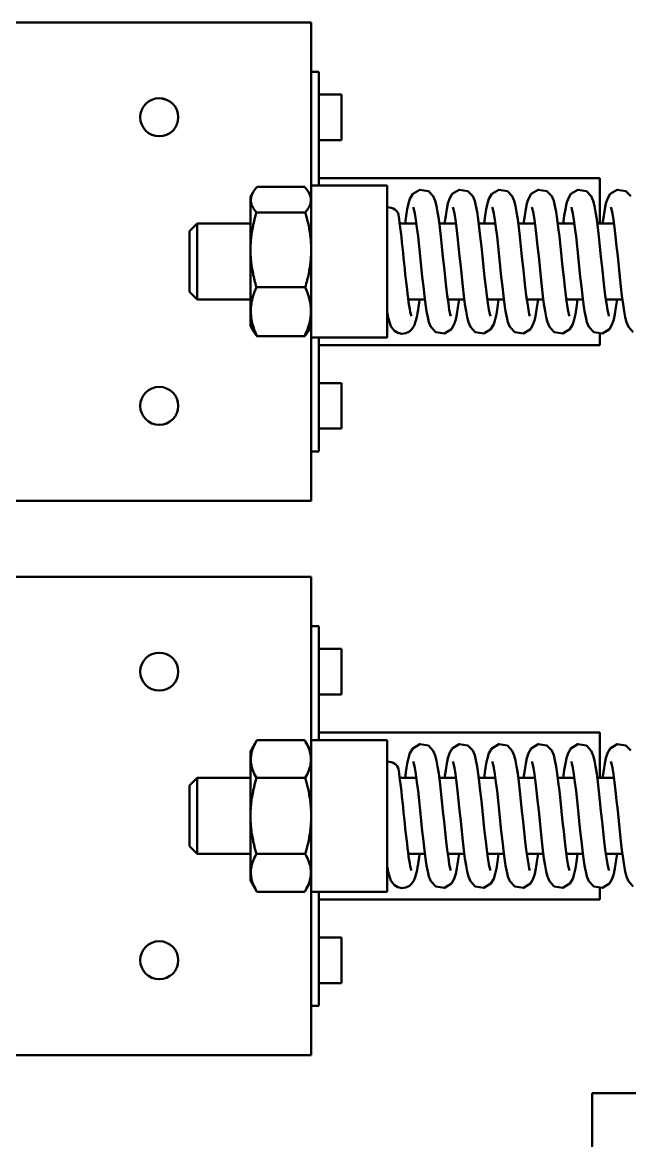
# Model space of a CAD drawing. Header units: millimetres. Extents: x 4915 to 15267, y 4787 to 10268.
# Drawn here: x 6382.2 to 6462.2, y 9028 to 9175.3 of the extents above; entities that cross this region are included whole.
import ezdxf

# ---------------------------------------------------------------- set-up
doc = ezdxf.new("R2010")
doc.units = ezdxf.units.MM
doc.layers.add('外形線', color=7, linetype='Continuous', lineweight=50)

msp = doc.modelspace()

# ---------------------------------------------------------------- linework, layer by layer
at = {"layer": '外形線'}
for p, q in [((6340.03, 9175.28), (6420.24, 9175.28)), ((6420.24, 9175.28), (6420.24, 9152.31)), ((6420.24, 9168.78), (6421.24, 9168.78)), ((6421.24, 9153.78), (6421.24, 9168.78)), ((6424.24, 9165.78), (6421.24, 9165.78)), ((6424.24, 9159.78), (6421.24, 9159.78)), ((6421.24, 9154.78), (6458.24, 9154.78)), ((6458.24, 9148.78), (6458.24, 9154.78)), ((6419.38, 9153.61), (6413.11, 9153.61)), ((6420.25, 9153.78), (6420.25, 9133.78)), ((6430.25, 9153.78), (6420.25, 9153.78)), ((6430.25, 9133.78), (6430.25, 9153.78)), ((6412.24, 9152.3), (6412.6, 9152.92)), ((6420.24, 9152.3), (6419.89, 9152.92)), ((6419.46, 9150.25), (6413.03, 9150.25)), ((6404.24, 9147.78), (6405.24, 9148.78)), ((6412.24, 9148.78), (6405.24, 9148.78)), ((6434.09, 9148.78), (6431.9, 9148.78)), ((6439.29, 9148.78), (6437.1, 9148.78)), ((6444.49, 9148.78), (6442.3, 9148.78)), ((6449.69, 9148.78), (6447.5, 9148.78)), ((6454.89, 9148.78), (6452.7, 9148.78)), ((6460.09, 9148.78), (6457.9, 9148.78)), ((6404.24, 9139.78), (6405.24, 9138.78)), ((6419.46, 9140.41), (6413.03, 9140.41)), ((6412.24, 9138.78), (6405.24, 9138.78)), ((6435.2, 9138.78), (6433.01, 9138.78)), ((6440.4, 9138.78), (6438.21, 9138.78)), ((6445.6, 9138.78), (6443.41, 9138.78)), ((6450.8, 9138.78), (6448.61, 9138.78)), ((6456, 9138.78), (6453.81, 9138.78)), ((6461.2, 9138.78), (6459.01, 9138.78)), ((6412.24, 9135.3), (6412.7, 9134.52)), ((6420.24, 9135.3), (6419.79, 9134.52)), ((6420.24, 9135.3), (6420.24, 9112.28)), ((6419.38, 9133.94), (6413.11, 9133.94)), ((6458.24, 9132.78), (6458.24, 9134.28)), ((6430.25, 9133.78), (6420.25, 9133.78)), ((6421.24, 9118.78), (6421.24, 9133.78)), ((6458.24, 9132.78), (6421.24, 9132.78)), ((6421.24, 9127.78), (6424.24, 9127.78)), ((6421.24, 9121.78), (6424.24, 9121.78)), ((6420.24, 9118.78), (6421.24, 9118.78)), ((6420.24, 9112.28), (6340.03, 9112.28)), ((6340.03, 9102.28), (6420.24, 9102.28)), ((6420.24, 9102.28), (6420.24, 9079.28)), ((6420.24, 9095.78), (6421.24, 9095.78)), ((6421.24, 9080.78), (6421.24, 9095.78)), ((6424.24, 9092.78), (6421.24, 9092.78)), ((6424.24, 9086.78), (6421.24, 9086.78)), ((6421.24, 9081.78), (6458.24, 9081.78)), ((6458.24, 9075.78), (6458.24, 9081.78)), ((6412.24, 9079.28), (6413.06, 9080.68)), ((6419.38, 9080.78), (6413.11, 9080.78)), ((6420.24, 9079.28), (6419.43, 9080.68)), ((6420.25, 9080.78), (6420.25, 9060.78)), ((6430.25, 9080.78), (6420.25, 9080.78)), ((6430.25, 9060.78), (6430.25, 9080.78)), ((6404.24, 9074.78), (6405.24, 9075.78)), ((6412.24, 9075.78), (6405.24, 9075.78)), ((6419.46, 9075.78), (6413.03, 9075.78)), ((6434.09, 9075.78), (6431.9, 9075.78)), ((6439.29, 9075.78), (6437.1, 9075.78)), ((6444.49, 9075.78), (6442.3, 9075.78)), ((6449.69, 9075.78), (6447.5, 9075.78)), ((6454.89, 9075.78), (6452.7, 9075.78)), ((6460.09, 9075.78), (6457.9, 9075.78)), ((6404.24, 9066.78), (6405.24, 9065.78)), ((6412.24, 9065.78), (6405.24, 9065.78)), ((6419.46, 9065.78), (6413.03, 9065.78)), ((6435.2, 9065.78), (6433.01, 9065.78)), ((6440.4, 9065.78), (6438.21, 9065.78)), ((6445.6, 9065.78), (6443.41, 9065.78)), ((6450.8, 9065.78), (6448.61, 9065.78)), ((6456, 9065.78), (6453.81, 9065.78)), ((6461.2, 9065.78), (6459.01, 9065.78)), ((6412.24, 9062.28), (6413.06, 9060.87)), ((6420.24, 9062.28), (6419.43, 9060.87)), ((6420.24, 9062.27), (6420.24, 9039.28)), ((6419.38, 9060.78), (6413.11, 9060.78)), ((6430.25, 9060.78), (6420.25, 9060.78)), ((6421.24, 9045.78), (6421.24, 9060.78)), ((6458.24, 9059.78), (6458.24, 9061.28)), ((6458.24, 9059.78), (6421.24, 9059.78)), ((6421.24, 9054.78), (6424.24, 9054.78)), ((6421.24, 9048.78), (6424.24, 9048.78)), ((6420.24, 9045.78), (6421.24, 9045.78)), ((6420.24, 9039.28), (6340.03, 9039.28)), ((6457.24, 9034.28), (6595.24, 9034.28)), ((6457.24, 9014.24), (6457.24, 9034.28)), ((6457.24, 9034.28), (6457.24, 9014.24))]:
    msp.add_line(p, q, dxfattribs=at).dxf.unprotected_set("ltscale", 0)
for points in [[(6413.11, 9153.61), (6412.97, 9153.45), (6412.85, 9153.3), (6412.74, 9153.15), (6412.65, 9153), (6412.56, 9152.86), (6412.49, 9152.72), (6412.43, 9152.58), (6412.38, 9152.45), (6412.34, 9152.31), (6412.32, 9152.18), (6412.3, 9152.05), (6412.29, 9151.92), (6412.29, 9151.79), (6412.31, 9151.66), (6412.33, 9151.53), (6412.36, 9151.4), (6412.4, 9151.26), (6412.46, 9151.13), (6412.52, 9150.99), (6412.6, 9150.85), (6412.69, 9150.71), (6412.79, 9150.56), (6412.9, 9150.4), (6413.03, 9150.25)], [(6419.46, 9150.25), (6419.59, 9150.4), (6419.7, 9150.56), (6419.8, 9150.71), (6419.89, 9150.85), (6419.97, 9150.99), (6420.03, 9151.13), (6420.09, 9151.26), (6420.13, 9151.4), (6420.16, 9151.53), (6420.18, 9151.66), (6420.2, 9151.79), (6420.2, 9151.92), (6420.19, 9152.05), (6420.17, 9152.18), (6420.14, 9152.31), (6420.1, 9152.45), (6420.06, 9152.58), (6420, 9152.72), (6419.92, 9152.86), (6419.84, 9153), (6419.74, 9153.15), (6419.64, 9153.3), (6419.51, 9153.45), (6419.38, 9153.61)], [(6432.6, 9148.78), (6432.75, 9149.8), (6432.89, 9150.68), (6433.04, 9151.41), (6433.24, 9152.04), (6433.61, 9152.68), (6434.52, 9153.24), (6435.67, 9153.05), (6436.3, 9152.37), (6436.56, 9151.76), (6436.73, 9151.1), (6436.88, 9150.3), (6437.02, 9149.36), (6437.16, 9148.27), (6437.3, 9147.06), (6437.44, 9145.77), (6437.58, 9144.42), (6437.72, 9143.06), (6437.87, 9141.73), (6438.01, 9140.46), (6438.15, 9139.3), (6438.29, 9138.28), (6438.42, 9137.44), (6438.55, 9136.85), (6438.62, 9136.6)], [(6437.8, 9148.78), (6437.95, 9149.8), (6438.09, 9150.68), (6438.24, 9151.41), (6438.44, 9152.04), (6438.81, 9152.68), (6439.72, 9153.24), (6440.86, 9153.05), (6441.5, 9152.38), (6441.76, 9151.77), (6441.92, 9151.11), (6442.07, 9150.31), (6442.22, 9149.36), (6442.36, 9148.27), (6442.5, 9147.07), (6442.64, 9145.77), (6442.78, 9144.43), (6442.92, 9143.07), (6443.07, 9141.73), (6443.21, 9140.46), (6443.35, 9139.3), (6443.48, 9138.28), (6443.62, 9137.45), (6443.75, 9136.85), (6443.82, 9136.6)], [(6443, 9148.78), (6443.15, 9149.8), (6443.29, 9150.68), (6443.44, 9151.41), (6443.64, 9152.04), (6444.01, 9152.68), (6444.92, 9153.24), (6446.07, 9153.05), (6446.7, 9152.37), (6446.96, 9151.76), (6447.13, 9151.1), (6447.28, 9150.3), (6447.42, 9149.36), (6447.56, 9148.27), (6447.7, 9147.06), (6447.84, 9145.77), (6447.98, 9144.42), (6448.12, 9143.06), (6448.27, 9141.73), (6448.41, 9140.46), (6448.55, 9139.3), (6448.69, 9138.28), (6448.82, 9137.44), (6448.95, 9136.85), (6449.02, 9136.6)], [(6448.2, 9148.78), (6448.35, 9149.8), (6448.49, 9150.68), (6448.64, 9151.41), (6448.84, 9152.04), (6449.21, 9152.68), (6450.12, 9153.24), (6451.26, 9153.05), (6451.9, 9152.38), (6452.16, 9151.77), (6452.32, 9151.11), (6452.47, 9150.31), (6452.62, 9149.36), (6452.76, 9148.27), (6452.9, 9147.07), (6453.04, 9145.77), (6453.18, 9144.43), (6453.32, 9143.07), (6453.47, 9141.73), (6453.61, 9140.46), (6453.75, 9139.3), (6453.88, 9138.28), (6454.02, 9137.45), (6454.15, 9136.85), (6454.22, 9136.6)], [(6453.4, 9148.78), (6453.55, 9149.8), (6453.69, 9150.68), (6453.84, 9151.41), (6454.04, 9152.04), (6454.41, 9152.68), (6455.32, 9153.24), (6456.47, 9153.05), (6457.1, 9152.37), (6457.36, 9151.76), (6457.53, 9151.1), (6457.68, 9150.3), (6457.82, 9149.36), (6457.96, 9148.27), (6458.1, 9147.06), (6458.24, 9145.77), (6458.38, 9144.42), (6458.52, 9143.06), (6458.67, 9141.73), (6458.81, 9140.46), (6458.95, 9139.3), (6459.09, 9138.28), (6459.22, 9137.44), (6459.35, 9136.85), (6459.42, 9136.6)], [(6458.6, 9148.78), (6458.75, 9149.8), (6458.89, 9150.68), (6459.04, 9151.41), (6459.24, 9152.04), (6459.61, 9152.68), (6460.52, 9153.24), (6461.66, 9153.05), (6462.3, 9152.38)], [(6413.03, 9150.25), (6412.96, 9150.01), (6412.9, 9149.78), (6412.84, 9149.55), (6412.78, 9149.33), (6412.72, 9149.11), (6412.67, 9148.89), (6412.62, 9148.68), (6412.58, 9148.47), (6412.54, 9148.26), (6412.5, 9148.05), (6412.46, 9147.85), (6412.43, 9147.65), (6412.4, 9147.45), (6412.37, 9147.25), (6412.35, 9147.05), (6412.33, 9146.86), (6412.31, 9146.66), (6412.29, 9146.47), (6412.28, 9146.28), (6412.27, 9146.09), (6412.26, 9145.9), (6412.25, 9145.71), (6412.25, 9145.52), (6412.25, 9145.33)], [(6420.25, 9145.33), (6420.24, 9145.52), (6420.24, 9145.71), (6420.23, 9145.9), (6420.22, 9146.09), (6420.21, 9146.28), (6420.2, 9146.47), (6420.18, 9146.66), (6420.16, 9146.86), (6420.14, 9147.05), (6420.12, 9147.25), (6420.09, 9147.45), (6420.06, 9147.65), (6420.03, 9147.85), (6419.99, 9148.05), (6419.95, 9148.26), (6419.91, 9148.47), (6419.87, 9148.68), (6419.82, 9148.89), (6419.77, 9149.11), (6419.71, 9149.33), (6419.65, 9149.55), (6419.59, 9149.78), (6419.53, 9150.01), (6419.46, 9150.25)], [(6439.7, 9138.78), (6439.55, 9137.75), (6439.41, 9136.87), (6439.26, 9136.14), (6439.06, 9135.52), (6438.69, 9134.87), (6437.78, 9134.31), (6436.63, 9134.5), (6436, 9135.18), (6435.74, 9135.79), (6435.58, 9136.45), (6435.43, 9137.24), (6435.28, 9138.19), (6435.14, 9139.28), (6435, 9140.48), (6434.86, 9141.78), (6434.72, 9143.12), (6434.58, 9144.48), (6434.44, 9145.82), (6434.3, 9147.09), (6434.16, 9148.25), (6434.02, 9149.27), (6433.88, 9150.1), (6433.76, 9150.7), (6433.68, 9150.95)], [(6444.9, 9138.78), (6444.75, 9137.75), (6444.61, 9136.87), (6444.46, 9136.14), (6444.26, 9135.52), (6443.89, 9134.87), (6442.98, 9134.31), (6441.83, 9134.5), (6441.2, 9135.18), (6440.94, 9135.79), (6440.78, 9136.45), (6440.63, 9137.24), (6440.48, 9138.19), (6440.34, 9139.28), (6440.2, 9140.48), (6440.06, 9141.78), (6439.92, 9143.12), (6439.78, 9144.48), (6439.64, 9145.82), (6439.5, 9147.09), (6439.36, 9148.25), (6439.22, 9149.27), (6439.08, 9150.1), (6438.96, 9150.7), (6438.88, 9150.95)], [(6450.1, 9138.78), (6449.95, 9137.75), (6449.81, 9136.87), (6449.66, 9136.14), (6449.46, 9135.52), (6449.09, 9134.87), (6448.18, 9134.31), (6447.03, 9134.5), (6446.4, 9135.18), (6446.14, 9135.79), (6445.98, 9136.45), (6445.83, 9137.24), (6445.68, 9138.19), (6445.54, 9139.28), (6445.4, 9140.48), (6445.26, 9141.78), (6445.12, 9143.12), (6444.98, 9144.48), (6444.84, 9145.82), (6444.7, 9147.09), (6444.56, 9148.25), (6444.42, 9149.27), (6444.28, 9150.1), (6444.16, 9150.7), (6444.08, 9150.95)], [(6455.3, 9138.78), (6455.15, 9137.75), (6455.01, 9136.87), (6454.86, 9136.14), (6454.66, 9135.52), (6454.29, 9134.87), (6453.38, 9134.31), (6452.23, 9134.5), (6451.6, 9135.18), (6451.34, 9135.79), (6451.18, 9136.45), (6451.03, 9137.24), (6450.88, 9138.19), (6450.74, 9139.28), (6450.6, 9140.48), (6450.46, 9141.78), (6450.32, 9143.12), (6450.18, 9144.48), (6450.04, 9145.82), (6449.9, 9147.09), (6449.76, 9148.25), (6449.62, 9149.27), (6449.48, 9150.1), (6449.36, 9150.7), (6449.28, 9150.95)], [(6460.5, 9138.78), (6460.35, 9137.75), (6460.21, 9136.87), (6460.06, 9136.14), (6459.86, 9135.52), (6459.49, 9134.87), (6458.58, 9134.31), (6457.43, 9134.5), (6456.8, 9135.18), (6456.54, 9135.79), (6456.38, 9136.45), (6456.23, 9137.24), (6456.08, 9138.19), (6455.94, 9139.28), (6455.8, 9140.48), (6455.66, 9141.78), (6455.52, 9143.12), (6455.38, 9144.48), (6455.24, 9145.82), (6455.1, 9147.09), (6454.96, 9148.25), (6454.82, 9149.27), (6454.68, 9150.1), (6454.56, 9150.7), (6454.48, 9150.95)], [(6462.63, 9134.5), (6462, 9135.18), (6461.74, 9135.79), (6461.58, 9136.45), (6461.43, 9137.24), (6461.28, 9138.19), (6461.14, 9139.28), (6461, 9140.48), (6460.86, 9141.78), (6460.72, 9143.12), (6460.58, 9144.48), (6460.44, 9145.82), (6460.3, 9147.09), (6460.16, 9148.25), (6460.02, 9149.27), (6459.88, 9150.1), (6459.76, 9150.7), (6459.68, 9150.95)], [(6431.73, 9149.93), (6431.81, 9149.42), (6431.88, 9148.87), (6431.96, 9148.28), (6432.03, 9147.66), (6432.11, 9147.02), (6432.18, 9146.34), (6432.26, 9145.65), (6432.33, 9144.95), (6432.4, 9144.24), (6432.48, 9143.53), (6432.55, 9142.82), (6432.62, 9142.12), (6432.7, 9141.43), (6432.77, 9140.76), (6432.85, 9140.12), (6432.92, 9139.52), (6432.99, 9138.95), (6433.06, 9138.42), (6433.14, 9137.94), (6433.21, 9137.52), (6433.28, 9137.16), (6433.34, 9136.87), (6433.39, 9136.68), (6433.42, 9136.6)], [(6412.25, 9145.33), (6412.25, 9145.14), (6412.25, 9144.95), (6412.26, 9144.76), (6412.27, 9144.57), (6412.28, 9144.38), (6412.29, 9144.18), (6412.31, 9143.99), (6412.33, 9143.8), (6412.35, 9143.6), (6412.37, 9143.41), (6412.4, 9143.21), (6412.43, 9143.01), (6412.46, 9142.81), (6412.5, 9142.6), (6412.54, 9142.4), (6412.58, 9142.19), (6412.62, 9141.98), (6412.67, 9141.76), (6412.72, 9141.55), (6412.78, 9141.33), (6412.84, 9141.1), (6412.9, 9140.88), (6412.96, 9140.64), (6413.03, 9140.41)], [(6419.46, 9140.41), (6419.53, 9140.64), (6419.59, 9140.88), (6419.65, 9141.1), (6419.71, 9141.33), (6419.77, 9141.55), (6419.82, 9141.76), (6419.87, 9141.98), (6419.91, 9142.19), (6419.95, 9142.4), (6419.99, 9142.6), (6420.03, 9142.81), (6420.06, 9143.01), (6420.09, 9143.21), (6420.12, 9143.41), (6420.14, 9143.6), (6420.16, 9143.8), (6420.18, 9143.99), (6420.2, 9144.18), (6420.21, 9144.38), (6420.22, 9144.57), (6420.23, 9144.76), (6420.24, 9144.95), (6420.24, 9145.14), (6420.25, 9145.33)], [(6413.03, 9140.41), (6412.9, 9140.11), (6412.79, 9139.81), (6412.69, 9139.53), (6412.6, 9139.25), (6412.52, 9138.98), (6412.46, 9138.71), (6412.4, 9138.45), (6412.36, 9138.2), (6412.33, 9137.94), (6412.31, 9137.69), (6412.29, 9137.44), (6412.29, 9137.19), (6412.3, 9136.94), (6412.32, 9136.69), (6412.35, 9136.44), (6412.38, 9136.18), (6412.43, 9135.92), (6412.49, 9135.66), (6412.56, 9135.39), (6412.65, 9135.12), (6412.74, 9134.84), (6412.85, 9134.55), (6412.97, 9134.25), (6413.11, 9133.94)], [(6419.38, 9133.94), (6419.51, 9134.25), (6419.64, 9134.55), (6419.75, 9134.84), (6419.84, 9135.12), (6419.92, 9135.39), (6420, 9135.66), (6420.06, 9135.92), (6420.11, 9136.18), (6420.14, 9136.44), (6420.17, 9136.69), (6420.19, 9136.94), (6420.2, 9137.19), (6420.2, 9137.44), (6420.18, 9137.69), (6420.16, 9137.94), (6420.13, 9138.2), (6420.09, 9138.45), (6420.03, 9138.71), (6419.97, 9138.98), (6419.89, 9139.25), (6419.8, 9139.53), (6419.7, 9139.81), (6419.59, 9140.11), (6419.46, 9140.41)], [(6434.5, 9138.78), (6434.43, 9138.29), (6434.37, 9137.84), (6434.3, 9137.41), (6434.23, 9137.02), (6434.17, 9136.66), (6434.1, 9136.33), (6434.03, 9136.03), (6433.94, 9135.74), (6433.84, 9135.47), (6433.71, 9135.19), (6433.5, 9134.88), (6433.17, 9134.57), (6432.7, 9134.34), (6432.16, 9134.28), (6431.64, 9134.4), (6431.21, 9134.66), (6430.92, 9134.98), (6430.74, 9135.28), (6430.62, 9135.55), (6430.53, 9135.83), (6430.45, 9136.12), (6430.38, 9136.42), (6430.31, 9136.76), (6430.25, 9137.13)], [(6413.11, 9133.94), (6413.09, 9133.96), (6413.07, 9133.99), (6413.05, 9134.02), (6413.03, 9134.04), (6413.01, 9134.07), (6412.99, 9134.09), (6412.97, 9134.12), (6412.95, 9134.14), (6412.93, 9134.17), (6412.91, 9134.19), (6412.9, 9134.21), (6412.88, 9134.24), (6412.86, 9134.26), (6412.84, 9134.29), (6412.83, 9134.31), (6412.81, 9134.34), (6412.8, 9134.36), (6412.78, 9134.38), (6412.77, 9134.41), (6412.75, 9134.43), (6412.74, 9134.45), (6412.72, 9134.48), (6412.71, 9134.5), (6412.7, 9134.52)], [(6419.79, 9134.52), (6419.78, 9134.5), (6419.76, 9134.48), (6419.75, 9134.45), (6419.74, 9134.43), (6419.72, 9134.41), (6419.71, 9134.38), (6419.69, 9134.36), (6419.68, 9134.33), (6419.66, 9134.31), (6419.64, 9134.29), (6419.63, 9134.26), (6419.61, 9134.24), (6419.59, 9134.21), (6419.57, 9134.19), (6419.56, 9134.16), (6419.54, 9134.14), (6419.52, 9134.12), (6419.5, 9134.09), (6419.48, 9134.07), (6419.46, 9134.04), (6419.44, 9134.01), (6419.42, 9133.99), (6419.4, 9133.96), (6419.38, 9133.94)], [(6413.11, 9080.78), (6412.97, 9080.54), (6412.85, 9080.31), (6412.74, 9080.08), (6412.65, 9079.86), (6412.56, 9079.65), (6412.49, 9079.45), (6412.43, 9079.24), (6412.38, 9079.04), (6412.35, 9078.85), (6412.32, 9078.65), (6412.3, 9078.46), (6412.29, 9078.26), (6412.29, 9078.07), (6412.31, 9077.88), (6412.33, 9077.68), (6412.36, 9077.48), (6412.4, 9077.29), (6412.46, 9077.09), (6412.52, 9076.88), (6412.6, 9076.67), (6412.69, 9076.46), (6412.79, 9076.24), (6412.9, 9076.01), (6413.03, 9075.78)], [(6419.46, 9075.78), (6419.59, 9076.01), (6419.7, 9076.24), (6419.8, 9076.46), (6419.89, 9076.67), (6419.97, 9076.88), (6420.03, 9077.09), (6420.09, 9077.29), (6420.13, 9077.48), (6420.16, 9077.68), (6420.18, 9077.88), (6420.2, 9078.07), (6420.2, 9078.26), (6420.19, 9078.46), (6420.17, 9078.65), (6420.14, 9078.85), (6420.1, 9079.04), (6420.06, 9079.24), (6420, 9079.45), (6419.92, 9079.65), (6419.84, 9079.86), (6419.75, 9080.08), (6419.64, 9080.31), (6419.51, 9080.54), (6419.38, 9080.78)], [(6432.6, 9075.78), (6432.75, 9076.8), (6432.89, 9077.68), (6433.04, 9078.41), (6433.24, 9079.04), (6433.61, 9079.68), (6434.52, 9080.24), (6435.67, 9080.05), (6436.3, 9079.37), (6436.56, 9078.76), (6436.73, 9078.1), (6436.88, 9077.3), (6437.02, 9076.36), (6437.16, 9075.27), (6437.3, 9074.06), (6437.44, 9072.77), (6437.58, 9071.42), (6437.72, 9070.06), (6437.87, 9068.73), (6438.01, 9067.46), (6438.15, 9066.3), (6438.29, 9065.28), (6438.42, 9064.44), (6438.55, 9063.85), (6438.62, 9063.6)], [(6437.8, 9075.78), (6437.95, 9076.8), (6438.09, 9077.68), (6438.24, 9078.41), (6438.44, 9079.04), (6438.81, 9079.68), (6439.72, 9080.24), (6440.86, 9080.05), (6441.5, 9079.38), (6441.76, 9078.77), (6441.92, 9078.11), (6442.07, 9077.31), (6442.22, 9076.36), (6442.36, 9075.27), (6442.5, 9074.07), (6442.64, 9072.77), (6442.78, 9071.43), (6442.92, 9070.07), (6443.07, 9068.73), (6443.21, 9067.46), (6443.35, 9066.3), (6443.48, 9065.28), (6443.62, 9064.45), (6443.75, 9063.85), (6443.82, 9063.6)], [(6443, 9075.78), (6443.15, 9076.8), (6443.29, 9077.68), (6443.44, 9078.41), (6443.64, 9079.04), (6444.01, 9079.68), (6444.92, 9080.24), (6446.07, 9080.05), (6446.7, 9079.37), (6446.96, 9078.76), (6447.13, 9078.1), (6447.28, 9077.3), (6447.42, 9076.36), (6447.56, 9075.27), (6447.7, 9074.06), (6447.84, 9072.77), (6447.98, 9071.42), (6448.12, 9070.06), (6448.27, 9068.73), (6448.41, 9067.46), (6448.55, 9066.3), (6448.69, 9065.28), (6448.82, 9064.44), (6448.95, 9063.85), (6449.02, 9063.6)], [(6448.2, 9075.78), (6448.35, 9076.8), (6448.49, 9077.68), (6448.64, 9078.41), (6448.84, 9079.04), (6449.21, 9079.68), (6450.12, 9080.24), (6451.26, 9080.05), (6451.9, 9079.38), (6452.16, 9078.77), (6452.32, 9078.11), (6452.47, 9077.31), (6452.62, 9076.36), (6452.76, 9075.27), (6452.9, 9074.07), (6453.04, 9072.77), (6453.18, 9071.43), (6453.32, 9070.07), (6453.47, 9068.73), (6453.61, 9067.46), (6453.75, 9066.3), (6453.88, 9065.28), (6454.02, 9064.45), (6454.15, 9063.85), (6454.22, 9063.6)], [(6453.4, 9075.78), (6453.55, 9076.8), (6453.69, 9077.68), (6453.84, 9078.41), (6454.04, 9079.04), (6454.41, 9079.68), (6455.32, 9080.24), (6456.47, 9080.05), (6457.1, 9079.37), (6457.36, 9078.76), (6457.53, 9078.1), (6457.68, 9077.3), (6457.82, 9076.36), (6457.96, 9075.27), (6458.1, 9074.06), (6458.24, 9072.77), (6458.38, 9071.42), (6458.52, 9070.06), (6458.67, 9068.73), (6458.81, 9067.46), (6458.95, 9066.3), (6459.09, 9065.28), (6459.22, 9064.44), (6459.35, 9063.85), (6459.42, 9063.6)], [(6458.6, 9075.78), (6458.75, 9076.8), (6458.89, 9077.68), (6459.04, 9078.41), (6459.24, 9079.04), (6459.61, 9079.68), (6460.52, 9080.24), (6461.66, 9080.05), (6462.3, 9079.38)], [(6439.7, 9065.78), (6439.55, 9064.75), (6439.41, 9063.87), (6439.26, 9063.14), (6439.06, 9062.52), (6438.69, 9061.87), (6437.78, 9061.31), (6436.63, 9061.5), (6436, 9062.18), (6435.74, 9062.79), (6435.58, 9063.45), (6435.43, 9064.24), (6435.28, 9065.19), (6435.14, 9066.28), (6435, 9067.48), (6434.86, 9068.78), (6434.72, 9070.12), (6434.58, 9071.48), (6434.44, 9072.82), (6434.3, 9074.09), (6434.16, 9075.25), (6434.02, 9076.27), (6433.88, 9077.1), (6433.76, 9077.7), (6433.68, 9077.95)], [(6444.9, 9065.78), (6444.75, 9064.75), (6444.61, 9063.87), (6444.46, 9063.14), (6444.26, 9062.52), (6443.89, 9061.87), (6442.98, 9061.31), (6441.83, 9061.5), (6441.2, 9062.18), (6440.94, 9062.79), (6440.78, 9063.45), (6440.63, 9064.24), (6440.48, 9065.19), (6440.34, 9066.28), (6440.2, 9067.48), (6440.06, 9068.78), (6439.92, 9070.12), (6439.78, 9071.48), (6439.64, 9072.82), (6439.5, 9074.09), (6439.36, 9075.25), (6439.22, 9076.27), (6439.08, 9077.1), (6438.96, 9077.7), (6438.88, 9077.95)], [(6450.1, 9065.78), (6449.95, 9064.75), (6449.81, 9063.87), (6449.66, 9063.14), (6449.46, 9062.52), (6449.09, 9061.87), (6448.18, 9061.31), (6447.03, 9061.5), (6446.4, 9062.18), (6446.14, 9062.79), (6445.98, 9063.45), (6445.83, 9064.24), (6445.68, 9065.19), (6445.54, 9066.28), (6445.4, 9067.48), (6445.26, 9068.78), (6445.12, 9070.12), (6444.98, 9071.48), (6444.84, 9072.82), (6444.7, 9074.09), (6444.56, 9075.25), (6444.42, 9076.27), (6444.28, 9077.1), (6444.16, 9077.7), (6444.08, 9077.95)], [(6455.3, 9065.78), (6455.15, 9064.75), (6455.01, 9063.87), (6454.86, 9063.14), (6454.66, 9062.52), (6454.29, 9061.87), (6453.38, 9061.31), (6452.23, 9061.5), (6451.6, 9062.18), (6451.34, 9062.79), (6451.18, 9063.45), (6451.03, 9064.24), (6450.88, 9065.19), (6450.74, 9066.28), (6450.6, 9067.48), (6450.46, 9068.78), (6450.32, 9070.12), (6450.18, 9071.48), (6450.04, 9072.82), (6449.9, 9074.09), (6449.76, 9075.25), (6449.62, 9076.27), (6449.48, 9077.1), (6449.36, 9077.7), (6449.28, 9077.95)], [(6460.5, 9065.78), (6460.35, 9064.75), (6460.21, 9063.87), (6460.06, 9063.14), (6459.86, 9062.52), (6459.49, 9061.87), (6458.58, 9061.31), (6457.43, 9061.5), (6456.8, 9062.18), (6456.54, 9062.79), (6456.38, 9063.45), (6456.23, 9064.24), (6456.08, 9065.19), (6455.94, 9066.28), (6455.8, 9067.48), (6455.66, 9068.78), (6455.52, 9070.12), (6455.38, 9071.48), (6455.24, 9072.82), (6455.1, 9074.09), (6454.96, 9075.25), (6454.82, 9076.27), (6454.68, 9077.1), (6454.56, 9077.7), (6454.48, 9077.95)], [(6462.63, 9061.5), (6462, 9062.18), (6461.74, 9062.79), (6461.58, 9063.45), (6461.43, 9064.24), (6461.28, 9065.19), (6461.14, 9066.28), (6461, 9067.48), (6460.86, 9068.78), (6460.72, 9070.12), (6460.58, 9071.48), (6460.44, 9072.82), (6460.3, 9074.09), (6460.16, 9075.25), (6460.02, 9076.27), (6459.88, 9077.1), (6459.76, 9077.7), (6459.68, 9077.95)], [(6431.73, 9076.93), (6431.81, 9076.42), (6431.88, 9075.87), (6431.96, 9075.28), (6432.03, 9074.66), (6432.11, 9074.02), (6432.18, 9073.34), (6432.26, 9072.65), (6432.33, 9071.95), (6432.4, 9071.24), (6432.48, 9070.53), (6432.55, 9069.82), (6432.62, 9069.12), (6432.7, 9068.43), (6432.77, 9067.76), (6432.85, 9067.12), (6432.92, 9066.52), (6432.99, 9065.95), (6433.06, 9065.42), (6433.14, 9064.94), (6433.21, 9064.52), (6433.28, 9064.16), (6433.34, 9063.87), (6433.39, 9063.68), (6433.42, 9063.6)], [(6413.03, 9075.78), (6412.96, 9075.54), (6412.9, 9075.3), (6412.84, 9075.07), (6412.78, 9074.84), (6412.72, 9074.62), (6412.67, 9074.4), (6412.62, 9074.18), (6412.58, 9073.97), (6412.54, 9073.76), (6412.5, 9073.55), (6412.46, 9073.34), (6412.43, 9073.13), (6412.4, 9072.93), (6412.37, 9072.73), (6412.35, 9072.53), (6412.33, 9072.33), (6412.31, 9072.13), (6412.29, 9071.94), (6412.28, 9071.74), (6412.27, 9071.55), (6412.26, 9071.36), (6412.25, 9071.16), (6412.25, 9070.97), (6412.25, 9070.78)], [(6420.25, 9070.78), (6420.24, 9070.97), (6420.24, 9071.16), (6420.23, 9071.36), (6420.22, 9071.55), (6420.21, 9071.74), (6420.2, 9071.94), (6420.18, 9072.13), (6420.16, 9072.33), (6420.14, 9072.53), (6420.12, 9072.73), (6420.09, 9072.93), (6420.06, 9073.13), (6420.03, 9073.34), (6419.99, 9073.55), (6419.95, 9073.76), (6419.91, 9073.97), (6419.87, 9074.18), (6419.82, 9074.4), (6419.77, 9074.62), (6419.71, 9074.84), (6419.65, 9075.07), (6419.59, 9075.3), (6419.53, 9075.54), (6419.46, 9075.78)], [(6412.25, 9070.78), (6412.25, 9070.58), (6412.25, 9070.39), (6412.26, 9070.2), (6412.27, 9070), (6412.28, 9069.81), (6412.29, 9069.61), (6412.31, 9069.42), (6412.33, 9069.22), (6412.35, 9069.02), (6412.37, 9068.82), (6412.4, 9068.62), (6412.43, 9068.42), (6412.46, 9068.21), (6412.5, 9068.01), (6412.54, 9067.8), (6412.58, 9067.58), (6412.62, 9067.37), (6412.67, 9067.15), (6412.72, 9066.93), (6412.78, 9066.71), (6412.84, 9066.48), (6412.9, 9066.25), (6412.96, 9066.02), (6413.03, 9065.78)], [(6419.46, 9065.78), (6419.53, 9066.02), (6419.59, 9066.25), (6419.65, 9066.48), (6419.71, 9066.71), (6419.77, 9066.93), (6419.82, 9067.15), (6419.87, 9067.37), (6419.91, 9067.58), (6419.95, 9067.8), (6419.99, 9068.01), (6420.03, 9068.21), (6420.06, 9068.42), (6420.09, 9068.62), (6420.12, 9068.82), (6420.14, 9069.02), (6420.16, 9069.22), (6420.18, 9069.42), (6420.2, 9069.61), (6420.21, 9069.81), (6420.22, 9070), (6420.23, 9070.2), (6420.24, 9070.39), (6420.24, 9070.58), (6420.25, 9070.78)], [(6413.03, 9065.78), (6412.9, 9065.54), (6412.79, 9065.32), (6412.69, 9065.1), (6412.6, 9064.88), (6412.52, 9064.67), (6412.46, 9064.47), (6412.4, 9064.27), (6412.36, 9064.07), (6412.33, 9063.87), (6412.31, 9063.68), (6412.29, 9063.48), (6412.29, 9063.29), (6412.3, 9063.1), (6412.32, 9062.9), (6412.35, 9062.71), (6412.38, 9062.51), (6412.43, 9062.31), (6412.49, 9062.11), (6412.56, 9061.9), (6412.65, 9061.69), (6412.74, 9061.47), (6412.85, 9061.25), (6412.97, 9061.02), (6413.11, 9060.78)], [(6419.38, 9060.78), (6419.51, 9061.02), (6419.64, 9061.25), (6419.75, 9061.47), (6419.84, 9061.69), (6419.92, 9061.9), (6420, 9062.11), (6420.06, 9062.31), (6420.1, 9062.51), (6420.14, 9062.71), (6420.17, 9062.9), (6420.19, 9063.1), (6420.2, 9063.29), (6420.2, 9063.48), (6420.18, 9063.68), (6420.16, 9063.87), (6420.13, 9064.07), (6420.09, 9064.27), (6420.03, 9064.47), (6419.97, 9064.67), (6419.89, 9064.88), (6419.8, 9065.1), (6419.7, 9065.32), (6419.59, 9065.54), (6419.46, 9065.78)], [(6434.5, 9065.78), (6434.43, 9065.29), (6434.37, 9064.84), (6434.3, 9064.41), (6434.23, 9064.02), (6434.17, 9063.66), (6434.1, 9063.33), (6434.03, 9063.03), (6433.94, 9062.74), (6433.84, 9062.47), (6433.71, 9062.19), (6433.5, 9061.88), (6433.17, 9061.57), (6432.7, 9061.34), (6432.16, 9061.28), (6431.64, 9061.4), (6431.21, 9061.66), (6430.92, 9061.98), (6430.74, 9062.28), (6430.62, 9062.55), (6430.53, 9062.83), (6430.45, 9063.12), (6430.38, 9063.42), (6430.31, 9063.76), (6430.25, 9064.13)]]:
    msp.add_lwpolyline(points, dxfattribs=at).dxf.unprotected_set("ltscale", 0)
for centre, radius in [((6400.24, 9162.78), 2.5), ((6400.24, 9124.78), 2.5), ((6400.24, 9089.78), 2.5), ((6400.24, 9051.78), 2.5), ((6511.28, 8949.28), 84.5)]:
    msp.add_circle(centre, radius, dxfattribs=at).dxf.unprotected_set("ltscale", 0)
for centre, radius, start, end in [((6400.24, 9162.78), 2.5, 0, 89.9842), ((6400.24, 9162.78), 2.5, 270.0158, 0), ((6400.24, 9124.78), 2.5, 0, 89.9842), ((6400.24, 9124.78), 2.5, 270.0158, 0), ((6400.24, 9089.78), 2.5, 0, 89.9842), ((6400.24, 9089.78), 2.5, 270.0158, 0), ((6400.24, 9051.78), 2.5, 0, 89.9842), ((6400.24, 9051.78), 2.5, 270.0158, 0), ((6511.28, 8949.28), 84.5, 90, 180)]:
    msp.add_arc(centre, radius, start, end, dxfattribs=at).dxf.unprotected_set("ltscale", 0)
for centre, major_axis, ratio, start_param, end_param in [((6424.24, 9162.78), (0, 3), 0.000138, 3.141596, 6.283189), ((6412.24, 9143.8), (0, 8.5), 0.000138, 4.892558, 7.229278), ((6420.24, 9143.8), (0, 8.5), 0.000138, 4.892558, 6.282946), ((6430.24, 9149.8), (1.5, 0), 0.753227, 0.115438, 1.570242), ((6405.24, 9143.78), (0, 5), 0.000138, 5.490522, 6.283323), ((6412.24, 9143.78), (0, 5), 0.000138, 3.141615, 6.283208), ((6404.24, 9143.78), (0, -4), 0.000138, 0.000005, 6.283185), ((6405.24, 9143.78), (0, -5), 0.000138, 6.283047, 8.632114), ((6412.24, 9143.8), (0, -8.5), 0.000138, 5.345448, 8.034151), ((6420.24, 9143.8), (0, -8.5), 0.000138, 0.000239, 1.750965), ((6424.24, 9124.78), (0, -3), 0.000138, 6.283161, 9.424754), ((6424.24, 9089.78), (0, 3), 0.000138, 3.141616, 6.283209), ((6412.24, 9070.78), (0, 8.5), 0.000138, 4.712389, 7.225107), ((6420.24, 9070.78), (0, 8.5), 0.000138, 4.712389, 6.282946), ((6430.24, 9076.8), (1.5, 0), 0.753227, 0.115438, 1.570242), ((6405.24, 9070.78), (0, -5), 0.000138, 6.283047, 9.424916), ((6412.24, 9070.78), (0, 5), 0.000138, 3.141582, 6.283175), ((6404.24, 9070.78), (0, -4), 0.000138, 0, 6.283185), ((6412.24, 9070.78), (0, -8.5), 0.000138, 5.341264, 7.853982), ((6420.24, 9070.78), (0, -8.5), 0.000138, 0.000239, 1.570796), ((6424.24, 9051.78), (0, -3), 0.000138, 6.283161, 9.424754)]:
    msp.add_ellipse(centre, major_axis=major_axis, ratio=ratio, start_param=start_param, end_param=end_param, dxfattribs=at).dxf.unprotected_set("ltscale", 0)

doc.saveas('drawing.dxf')
